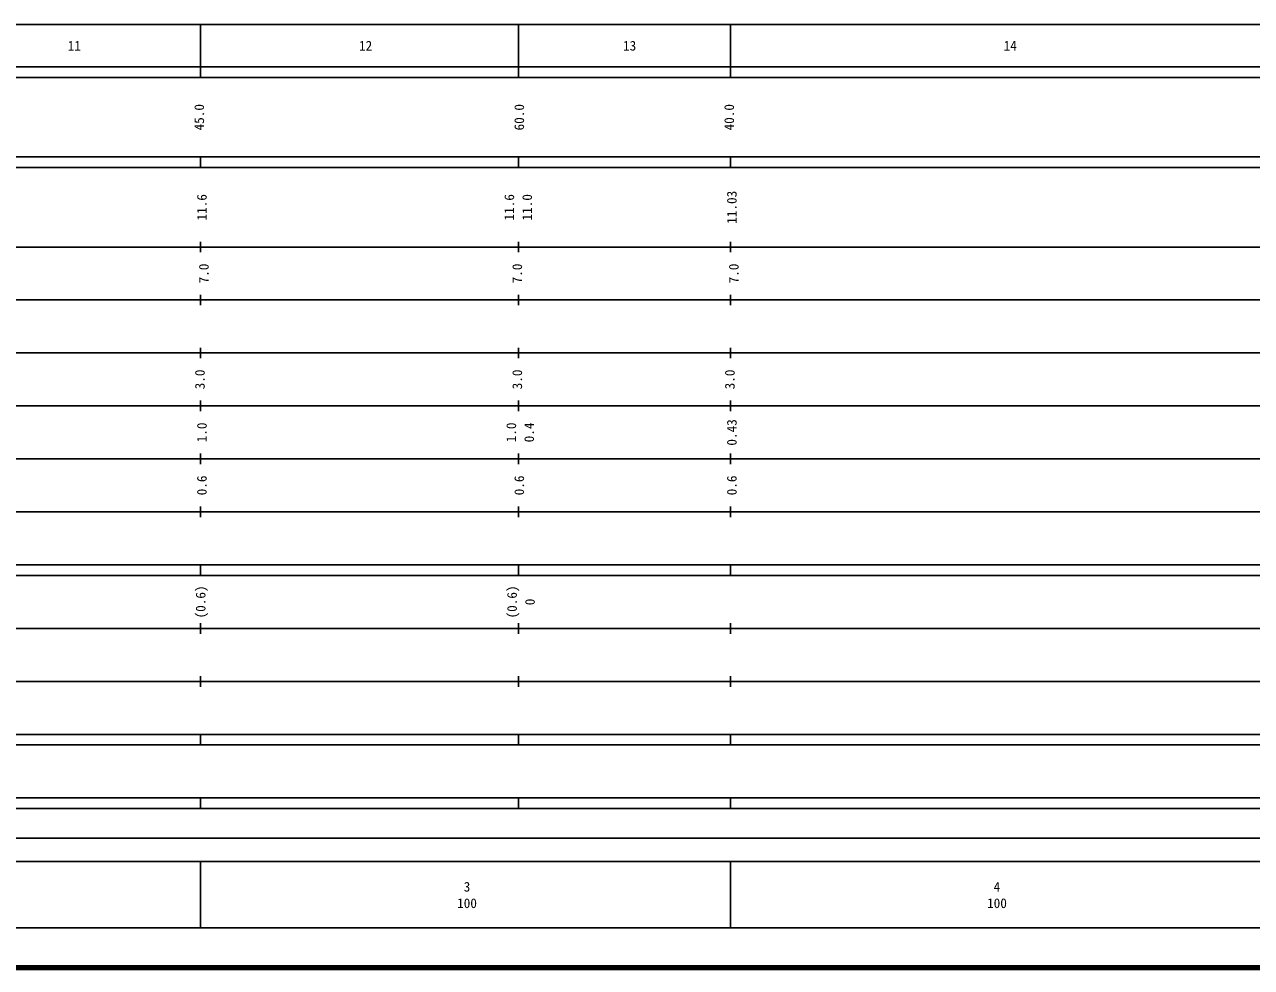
# Model space of a CAD drawing. Units: millimetres on the paper, enlarged 1000 times. Extents: x 40000 to 680000, y 20000 to 380000.
# Drawn here: x 234794 to 466308, y 20000 to 198000 of the extents above; entities that cross this region are included whole.
import ezdxf
from ezdxf.enums import TextEntityAlignment as Align

# ---------------------------------------------------------------- set-up
doc = ezdxf.new("R2010")
doc.units = ezdxf.units.MM
doc.header["$LTSCALE"] = 1000
doc.layers.add('M-TTL', color=2, linetype='Continuous', lineweight=140)
doc.layers.add('M-TTL-BAND', color=7, linetype='Continuous', lineweight=25)
doc.styles.add('ＭＳ ゴシック', font='')
doc.styles.get('ＭＳ ゴシック').set_extended_font_data('MS Gothic')

msp = doc.modelspace()

# ---------------------------------------------------------------- linework, layer by layer
at = {"layer": 'M-TTL'}
msp.add_line((40000, 20000), (680000, 20000), dxfattribs=at)
at = {"layer": 'M-TTL-BAND'}
for p, q in [((68000, 198000), (579000, 198000)), ((268000, 198000), (268000, 188000)), ((328000, 198000), (328000, 188000)), ((368000, 198000), (368000, 188000)), ((40000, 190000), (579000, 190000)), ((40000, 188000), (579000, 188000)), ((40000, 173000), (579000, 173000)), ((268000, 171000), (268000, 173000)), ((328000, 173000), (328000, 171000)), ((368000, 171000), (368000, 173000)), ((40000, 171000), (579000, 171000)), ((40000, 156000), (579000, 156000)), ((268000, 155000), (268000, 157000)), ((328000, 157000), (328000, 155000)), ((368000, 155000), (368000, 157000)), ((46000, 146000), (579000, 146000)), ((268000, 145000), (268000, 147000)), ((328000, 147000), (328000, 145000)), ((368000, 145000), (368000, 147000)), ((268000, 135000), (268000, 137000)), ((328000, 137000), (328000, 135000)), ((368000, 135000), (368000, 137000)), ((52000, 136000), (579000, 136000)), ((46000, 126000), (579000, 126000)), ((268000, 125000), (268000, 127000)), ((328000, 127000), (328000, 125000)), ((368000, 125000), (368000, 127000)), ((52000, 116000), (579000, 116000)), ((268000, 115000), (268000, 117000)), ((328000, 117000), (328000, 115000)), ((368000, 115000), (368000, 117000)), ((268000, 105000), (268000, 107000)), ((328000, 107000), (328000, 105000)), ((368000, 105000), (368000, 107000)), ((46000, 106000), (579000, 106000)), ((40000, 96000), (579000, 96000)), ((268000, 94000), (268000, 96000)), ((328000, 96114), (328000, 94114)), ((368000, 94000), (368000, 96000)), ((40000, 94000), (579000, 94000)), ((49000, 84000), (579000, 84000)), ((268000, 83000), (268000, 85000)), ((328000, 85000), (328000, 83000)), ((368000, 83000), (368000, 85000)), ((268000, 73000), (268000, 75000)), ((328000, 75000), (328000, 73000)), ((368000, 73000), (368000, 75000)), ((40000, 74000), (579000, 74000)), ((40000, 64000), (579000, 64000)), ((268000, 62000), (268000, 64000)), ((328000, 64114), (328000, 62114)), ((368000, 62000), (368000, 64000)), ((40000, 62000), (579000, 62000)), ((40000, 52000), (579000, 52000)), ((268000, 50000), (268000, 52000)), ((328000, 52114), (328000, 50114)), ((368000, 50000), (368000, 52000)), ((40000, 50000), (579000, 50000)), ((70805, 44406), (469898, 44406)), ((40000, 40000), (579000, 40000)), ((268000, 40000), (268000, 27500)), ((368000, 40000), (368000, 27500)), ((68000, 27500), (579000, 27500))]:
    msp.add_line(p, q, dxfattribs=at)

# ---------------------------------------------------------------- texts
at = {"layer": 'M-TTL-BAND', "style": 'ＭＳ ゴシック'}
for s, p in [('11', (244185, 194000)), ('12', (299149, 194000)), ('13', (348971, 194000)), ('14', (420790, 194000)), ('3', (318288, 35238)), ('4', (418288, 35238)), ('100', (318288, 32131)), ('100', (418288, 32131))]:
    msp.add_text(s, height=1833, dxfattribs=at).set_placement(p, align=Align.MIDDLE_CENTER)
for s, p in [('45.0', (267751, 180500)), ('60.0', (328134, 180500)), ('40.0', (367751, 180500)), ('11.6', (268250, 163500)), ('11.6', (326259, 163500)), ('11.0', (329634, 163500)), ('11.03', (368250, 163500)), ('7.0', (268625, 151000)), ('7.0', (327759, 151000)), ('7.0', (368625, 151000)), ('3.0', (267875, 131000)), ('3.0', (327759, 131000)), ('3.0', (367875, 131000)), ('1.0', (268250, 121000)), ('1.0', (326634, 121000)), ('0.4', (330009, 121000)), ('0.43', (368250, 121000)), ('0.6', (268250, 111000)), ('0.6', (328134, 111000)), ('0.6', (368250, 111000)), ('(0.6)', (268017, 89000)), ('(0.6)', (326776, 89000)), ('0', (330151, 89000))]:
    msp.add_text(s, height=1833, rotation=90, dxfattribs=at).set_placement(p, align=Align.MIDDLE_CENTER)

doc.saveas('drawing.dxf')
